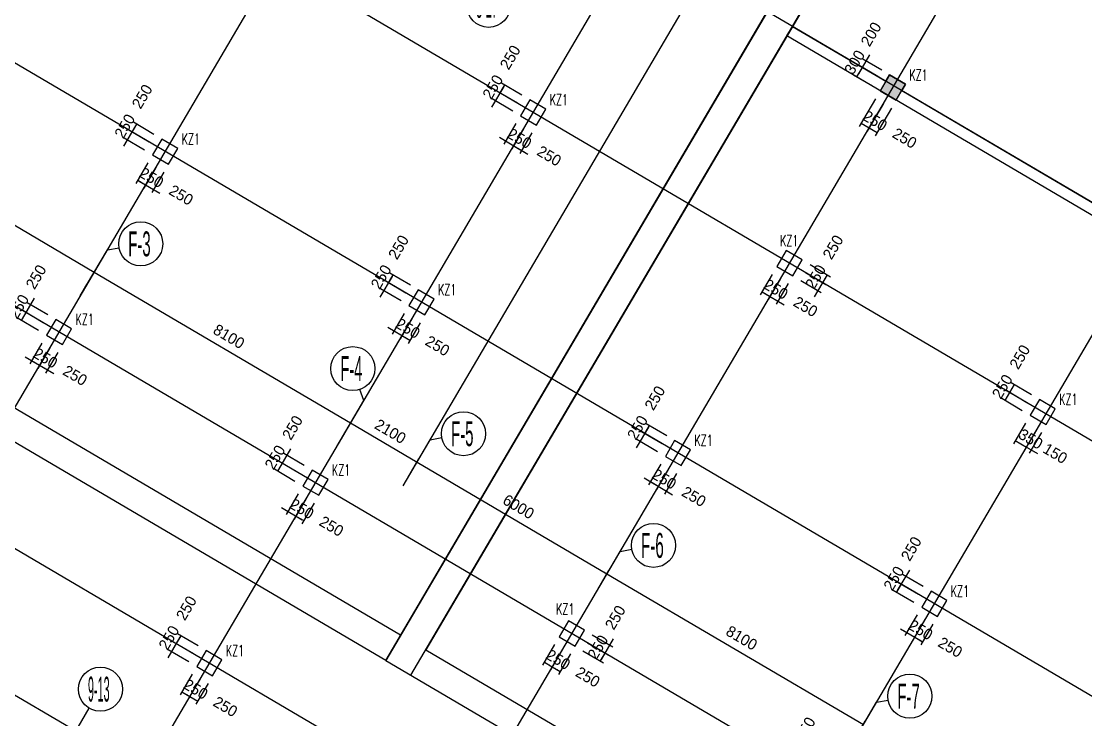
# Model space of a CAD drawing. Extents: x 19107 to 699106, y -67310 to 245688.
# Drawn here: x 612937 to 641927, y 133997 to 153019 of the extents above; entities that cross this region are included whole.
import ezdxf

# ---------------------------------------------------------------- set-up
doc = ezdxf.new("R2010")
doc.units = 0
doc.header["$LTSCALE"] = 100
doc.header["$MEASUREMENT"] = 0
for name, color, linetype in [('AXIS', 3, 'Continuous'), ('DIM', 3, 'Continuous'), ('DOTE', 253, 'Continuous'), ('HATCH', 254, 'Continuous'), ('h后浇带', 51, 'Continuous'), ('L-AXIS', 3, 'Continuous')]:
    doc.layers.add(name, color=color, linetype=linetype)
doc.layers.add('Select Column Frame Position', color=7, linetype='Continuous', lineweight=0)
doc.styles.get("Standard").update_dxf_attribs({"font": 'standard'})
doc.styles.add('汉字', font='汉字')
doc.dimstyles.get("Standard").update_dxf_attribs({"dimtxt": 300, "dimasz": 100, "dimexe": 100, "dimexo": 250, "dimgap": 100, "dimtad": 0, "dimtoh": 1, "dimdec": 0, "dimdsep": 46, "dimcen": 0.09, "dimclrt": 7, "dimadec": 0, "dimazin": 0, "dimtfac": 1, "dimtdec": 4, "dimtofl": 0, "dimtmove": 0, "dimatfit": 3, "dimfxl": 1, "dimtolj": 1, "dimtzin": 0, "dimarcsym": 0})

# ---------------------------------------------------------------- blocks, each defined once
blk = doc.blocks.new('_AXISO')
blk.add_circle((0, 0), 0.5)
blk = doc.blocks.new('*D5211')
at = {"layer": 'L-AXIS', "color": 0, "linetype": 'ByBlock', "lineweight": -2}
for p, q in [((623464, 140586), (623767, 141102)), ((623717, 141015), (628889, 137974)), ((628636, 137545), (628940, 138060))]:
    blk.add_line(p, q, dxfattribs=at)
for points in [[(623717, 141015), (623811, 140979), (623795, 140950)], [(628889, 137974), (628794, 138011), (628811, 138039)]]:
    blk.add_solid(points, dxfattribs=at)
at = {"layer": 'L-AXIS', "color": 7, "linetype": 'Continuous', "lineweight": -2, "insert": (626480, 139797), "char_height": 300, "width": 770, "attachment_point": 5, "rotation": 329.5454, "style": '汉字'}
blk.add_mtext('6000', dxfattribs=at)
blk = doc.blocks.new('*D1674')
at = {"layer": 'L-AXIS', "color": 0, "linetype": 'ByBlock', "lineweight": -2}
for p, q in [((628636, 137545), (628940, 138060)), ((628889, 137974), (635871, 133869)), ((635619, 133439), (635922, 133955))]:
    blk.add_line(p, q, dxfattribs=at)
for points in [[(628889, 137974), (628984, 137938), (628967, 137909)], [(635871, 133869), (635777, 133905), (635794, 133934)]]:
    blk.add_solid(points, dxfattribs=at)
at = {"layer": 'L-AXIS', "color": 7, "linetype": 'Continuous', "lineweight": -2, "insert": (632558, 136223), "char_height": 300, "width": 775, "attachment_point": 5, "rotation": 329.5454, "style": '汉字'}
blk.add_mtext('8100', dxfattribs=at)
blk = doc.blocks.new('*D3944')
at = {"layer": 'L-AXIS', "color": 0, "linetype": 'ByBlock', "lineweight": -2}
for p, q in [((608924, 135784), (609473, 136718)), ((609423, 136632), (614422, 133692)), ((613924, 132844), (614473, 133778))]:
    blk.add_line(p, q, dxfattribs=at)
for points in [[(609423, 136632), (609517, 136595), (609500, 136567)], [(614422, 133692), (614328, 133728), (614345, 133757)]]:
    blk.add_solid(points, dxfattribs=at)
at = {"layer": 'L-AXIS', "color": 7, "linetype": 'Continuous', "lineweight": -2, "insert": (612100, 135463), "char_height": 300, "width": 780, "attachment_point": 5, "rotation": 329.5454, "style": '汉字'}
blk.add_mtext('5800', dxfattribs=at)
blk = doc.blocks.new('*D5263')
at = {"layer": 'L-AXIS', "color": 0, "linetype": 'ByBlock', "lineweight": -2}
for p, q in [((614671, 145756), (614975, 146272)), ((614924, 146185), (621907, 142080)), ((621654, 141650), (621957, 142166))]:
    blk.add_line(p, q, dxfattribs=at)
for points in [[(614924, 146185), (615019, 146149), (615002, 146120)], [(621907, 142080), (621812, 142116), (621829, 142145)]]:
    blk.add_solid(points, dxfattribs=at)
at = {"layer": 'L-AXIS', "color": 7, "linetype": 'Continuous', "lineweight": -2, "insert": (618593, 144434), "char_height": 300, "width": 775, "attachment_point": 5, "rotation": 329.5454, "style": '汉字'}
blk.add_mtext('8100', dxfattribs=at)
blk = doc.blocks.new('*D3261')
at = {"layer": 'L-AXIS', "color": 0, "linetype": 'ByBlock', "lineweight": -2}
for p, q in [((607689, 149861), (607992, 150377)), ((607942, 150291), (614924, 146185)), ((614671, 145756), (614975, 146272))]:
    blk.add_line(p, q, dxfattribs=at)
for points in [[(607942, 150291), (608036, 150255), (608019, 150226)], [(614924, 146185), (614829, 146222), (614846, 146250)]]:
    blk.add_solid(points, dxfattribs=at)
at = {"layer": 'L-AXIS', "color": 7, "linetype": 'Continuous', "lineweight": -2, "insert": (611610, 148540), "char_height": 300, "width": 775, "attachment_point": 5, "rotation": 329.5454, "style": '汉字'}
blk.add_mtext('8100', dxfattribs=at)
blk = doc.blocks.new('*D962')
at = {"layer": 'L-AXIS', "color": 0, "linetype": 'ByBlock', "lineweight": -2}
for p, q in [((621654, 141650), (621957, 142166)), ((621907, 142080), (623717, 141015)), ((623464, 140586), (623767, 141102))]:
    blk.add_line(p, q, dxfattribs=at)
for points in [[(621907, 142080), (622001, 142043), (621984, 142015)], [(623717, 141015), (623622, 141052), (623639, 141080)]]:
    blk.add_solid(points, dxfattribs=at)
at = {"layer": 'L-AXIS', "color": 7, "linetype": 'Continuous', "lineweight": -2, "insert": (622989, 141849), "char_height": 300, "width": 775, "attachment_point": 5, "rotation": 329.5454, "style": '汉字'}
blk.add_mtext('2100', dxfattribs=at)
blk = doc.blocks.new('*D2711')
at = {"layer": 'DIM', "color": 0, "linetype": 'ByBlock', "lineweight": -2}
for p, q in [((640326, 142629), (639766, 142959)), ((639979, 143124), (639852, 142908)), ((640453, 142845), (639893, 143174))]:
    blk.add_line(p, q, dxfattribs=at)
for points in [[(639852, 142908), (639889, 143003), (639917, 142986)], [(639979, 143124), (639943, 143029), (639914, 143046)]]:
    blk.add_solid(points, dxfattribs=at)
at = {"layer": 'DIM', "color": 7, "linetype": 'Continuous', "lineweight": -2, "insert": (640132, 143877), "char_height": 300, "width": 566.67, "attachment_point": 5, "rotation": 59.5454, "style": '汉字'}
blk.add_mtext('250', dxfattribs=at)
blk = doc.blocks.new('*D3033')
at = {"layer": 'DIM', "color": 0, "linetype": 'ByBlock', "lineweight": -2}
for p, q in [((640326, 142629), (639766, 142959)), ((640200, 142414), (639639, 142743)), ((639852, 142908), (639726, 142693))]:
    blk.add_line(p, q, dxfattribs=at)
for points in [[(639726, 142693), (639762, 142787), (639791, 142770)], [(639852, 142908), (639816, 142813), (639787, 142830)]]:
    blk.add_solid(points, dxfattribs=at)
at = {"layer": 'DIM', "color": 7, "linetype": 'Continuous', "lineweight": -2, "insert": (639657, 143070), "char_height": 300, "width": 566.67, "attachment_point": 5, "rotation": 59.5454, "style": '汉字'}
blk.add_mtext('250', dxfattribs=at)
blk = doc.blocks.new('*D759')
at = {"layer": 'DIM', "color": 0, "linetype": 'ByBlock', "lineweight": -2}
for p, q in [((640289, 142072), (639959, 141511)), ((640590, 141894), (640261, 141334)), ((640010, 141597), (640311, 141420))]:
    blk.add_line(p, q, dxfattribs=at)
for points in [[(640010, 141597), (640104, 141561), (640088, 141532)], [(640311, 141420), (640217, 141456), (640234, 141485)]]:
    blk.add_solid(points, dxfattribs=at)
at = {"layer": 'DIM', "color": 7, "linetype": 'Continuous', "lineweight": -2, "insert": (640430, 141641), "char_height": 300, "width": 566.67, "attachment_point": 5, "rotation": 329.5454, "style": '汉字'}
blk.add_mtext('350', dxfattribs=at)
blk = doc.blocks.new('*D1085')
at = {"layer": 'DIM', "color": 0, "linetype": 'ByBlock', "lineweight": -2}
for p, q in [((640590, 141894), (640261, 141334)), ((640720, 141818), (640390, 141258)), ((640139, 141521), (640613, 141243))]:
    blk.add_line(p, q, dxfattribs=at)
for points in [[(640311, 141420), (640217, 141456), (640234, 141485)], [(640441, 141344), (640535, 141308), (640519, 141279)]]:
    blk.add_solid(points, dxfattribs=at)
at = {"layer": 'DIM', "color": 7, "linetype": 'Continuous', "lineweight": -2, "insert": (641098, 141248), "char_height": 300, "width": 476.67, "attachment_point": 5, "rotation": 329.5454, "style": '汉字'}
blk.add_mtext('150', dxfattribs=at)
blk = doc.blocks.new('*D1450')
at = {"layer": 'DIM', "color": 0, "linetype": 'ByBlock', "lineweight": -2}
for p, q in [((633392, 146126), (633063, 145566)), ((633608, 146000), (633278, 145439)), ((633114, 145652), (633329, 145526))]:
    blk.add_line(p, q, dxfattribs=at)
for points in [[(633114, 145652), (633208, 145616), (633191, 145587)], [(633329, 145526), (633234, 145562), (633251, 145591)]]:
    blk.add_solid(points, dxfattribs=at)
at = {"layer": 'DIM', "color": 7, "linetype": 'Continuous', "lineweight": -2, "insert": (633490, 145721), "char_height": 300, "width": 566.67, "attachment_point": 5, "rotation": 329.5454, "style": '汉字'}
blk.add_mtext('250', dxfattribs=at)
blk = doc.blocks.new('*D1771')
at = {"layer": 'DIM', "color": 0, "linetype": 'ByBlock', "lineweight": -2}
for p, q in [((633608, 146000), (633278, 145439)), ((633823, 145873), (633494, 145313)), ((633157, 145627), (633717, 145298))]:
    blk.add_line(p, q, dxfattribs=at)
for points in [[(633329, 145526), (633234, 145562), (633251, 145591)], [(633545, 145399), (633639, 145363), (633622, 145334)]]:
    blk.add_solid(points, dxfattribs=at)
at = {"layer": 'DIM', "color": 7, "linetype": 'Continuous', "lineweight": -2, "insert": (634297, 145246), "char_height": 300, "width": 566.67, "attachment_point": 5, "rotation": 329.5454, "style": '汉字'}
blk.add_mtext('250', dxfattribs=at)
blk = doc.blocks.new('*D4789')
at = {"layer": 'DIM', "color": 0, "linetype": 'ByBlock', "lineweight": -2}
for p, q in [((634292, 146177), (634853, 145848)), ((634166, 145962), (634726, 145632)), ((634538, 145511), (634868, 146071))]:
    blk.add_line(p, q, dxfattribs=at)
for points in [[(634766, 145899), (634803, 145993), (634831, 145976)], [(634640, 145683), (634603, 145588), (634575, 145605)]]:
    blk.add_solid(points, dxfattribs=at)
at = {"layer": 'DIM', "color": 7, "linetype": 'Continuous', "lineweight": -2, "insert": (634571, 146060), "char_height": 300, "width": 566.67, "attachment_point": 5, "rotation": 59.5454, "style": '汉字'}
blk.add_mtext('250', dxfattribs=at)
blk = doc.blocks.new('*D5108')
at = {"layer": 'DIM', "color": 0, "linetype": 'ByBlock', "lineweight": -2}
for p, q in [((634292, 146177), (634853, 145848)), ((634419, 146393), (634979, 146063)), ((634766, 145899), (634893, 146114))]:
    blk.add_line(p, q, dxfattribs=at)
for points in [[(634893, 146114), (634857, 146019), (634828, 146036)], [(634766, 145899), (634803, 145993), (634831, 145976)]]:
    blk.add_solid(points, dxfattribs=at)
at = {"layer": 'DIM', "color": 7, "linetype": 'Continuous', "lineweight": -2, "insert": (635046, 146867), "char_height": 300, "width": 566.67, "attachment_point": 5, "rotation": 59.5454, "style": '汉字'}
blk.add_mtext('250', dxfattribs=at)
blk = doc.blocks.new('*D156')
at = {"layer": 'DIM', "color": 0, "linetype": 'ByBlock', "lineweight": -2}
for p, q in [((626574, 151005), (626014, 151335)), ((626448, 150790), (625887, 151119)), ((626100, 151284), (625974, 151068))]:
    blk.add_line(p, q, dxfattribs=at)
for points in [[(625974, 151068), (626010, 151163), (626039, 151146)], [(626100, 151284), (626064, 151189), (626035, 151206)]]:
    blk.add_solid(points, dxfattribs=at)
at = {"layer": 'DIM', "color": 7, "linetype": 'Continuous', "lineweight": -2, "insert": (626253, 152037), "char_height": 300, "width": 566.67, "attachment_point": 5, "rotation": 59.5454, "style": '汉字'}
blk.add_mtext('250', dxfattribs=at)
blk = doc.blocks.new('*D487')
at = {"layer": 'DIM', "color": 0, "linetype": 'ByBlock', "lineweight": -2}
for p, q in [((626075, 151241), (625746, 150681)), ((626448, 150790), (625887, 151119)), ((626321, 150574), (625761, 150904))]:
    blk.add_line(p, q, dxfattribs=at)
for points in [[(625974, 151068), (626010, 151163), (626039, 151146)], [(625847, 150853), (625811, 150758), (625782, 150775)]]:
    blk.add_solid(points, dxfattribs=at)
at = {"layer": 'DIM', "color": 7, "linetype": 'Continuous', "lineweight": -2, "insert": (625779, 151230), "char_height": 300, "width": 566.67, "attachment_point": 5, "rotation": 59.5454, "style": '汉字'}
blk.add_mtext('250', dxfattribs=at)
blk = doc.blocks.new('*D3476')
at = {"layer": 'DIM', "color": 0, "linetype": 'ByBlock', "lineweight": -2}
for p, q in [((626410, 150232), (626080, 149672)), ((626625, 150105), (626296, 149545)), ((625959, 149859), (626519, 149530))]:
    blk.add_line(p, q, dxfattribs=at)
for points in [[(626131, 149758), (626036, 149794), (626053, 149823)], [(626347, 149631), (626441, 149595), (626424, 149566)]]:
    blk.add_solid(points, dxfattribs=at)
at = {"layer": 'DIM', "color": 7, "linetype": 'Continuous', "lineweight": -2, "insert": (626508, 149826), "char_height": 300, "width": 566.67, "attachment_point": 5, "rotation": 329.5454, "style": '汉字'}
blk.add_mtext('250', dxfattribs=at)
blk = doc.blocks.new('*D3801')
at = {"layer": 'DIM', "color": 0, "linetype": 'ByBlock', "lineweight": -2}
for p, q in [((626625, 150105), (626296, 149545)), ((626841, 149979), (626511, 149418)), ((626174, 149733), (626734, 149403))]:
    blk.add_line(p, q, dxfattribs=at)
for points in [[(626347, 149631), (626252, 149667), (626269, 149696)], [(626562, 149504), (626657, 149468), (626640, 149439)]]:
    blk.add_solid(points, dxfattribs=at)
at = {"layer": 'DIM', "color": 7, "linetype": 'Continuous', "lineweight": -2, "insert": (627315, 149352), "char_height": 300, "width": 566.67, "attachment_point": 5, "rotation": 329.5454, "style": '汉字'}
blk.add_mtext('250', dxfattribs=at)
blk = doc.blocks.new('*D4023')
at = {"layer": 'DIM', "color": 0, "linetype": 'ByBlock', "lineweight": -2}
for p, q in [((637125, 138073), (636796, 137513)), ((637372, 137406), (636811, 137736)), ((637498, 137622), (636938, 137951))]:
    blk.add_line(p, q, dxfattribs=at)
for points in [[(637024, 137901), (637060, 137995), (637089, 137978)], [(636897, 137685), (636861, 137591), (636832, 137607)]]:
    blk.add_solid(points, dxfattribs=at)
at = {"layer": 'DIM', "color": 7, "linetype": 'Continuous', "lineweight": -2, "insert": (637177, 138654), "char_height": 300, "width": 566.67, "attachment_point": 5, "rotation": 59.5454, "style": '汉字'}
blk.add_mtext('250', dxfattribs=at)
blk = doc.blocks.new('*D4349')
at = {"layer": 'DIM', "color": 0, "linetype": 'ByBlock', "lineweight": -2}
for p, q in [((637372, 137406), (636811, 137736)), ((637245, 137191), (636684, 137520)), ((636897, 137685), (636771, 137470))]:
    blk.add_line(p, q, dxfattribs=at)
for points in [[(636771, 137470), (636807, 137564), (636836, 137547)], [(636897, 137685), (636861, 137591), (636832, 137607)]]:
    blk.add_solid(points, dxfattribs=at)
at = {"layer": 'DIM', "color": 7, "linetype": 'Continuous', "lineweight": -2, "insert": (636702, 137847), "char_height": 300, "width": 566.67, "attachment_point": 5, "rotation": 59.5454, "style": '汉字'}
blk.add_mtext('250', dxfattribs=at)
blk = doc.blocks.new('*D4715')
at = {"layer": 'DIM', "color": 0, "linetype": 'ByBlock', "lineweight": -2}
for p, q in [((637334, 136849), (637004, 136288)), ((637549, 136722), (637220, 136162)), ((636882, 136476), (637443, 136147))]:
    blk.add_line(p, q, dxfattribs=at)
for points in [[(637055, 136375), (636960, 136411), (636977, 136440)], [(637270, 136248), (637365, 136212), (637348, 136183)]]:
    blk.add_solid(points, dxfattribs=at)
at = {"layer": 'DIM', "color": 7, "linetype": 'Continuous', "lineweight": -2, "insert": (637432, 136443), "char_height": 300, "width": 566.67, "attachment_point": 5, "rotation": 329.5454, "style": '汉字'}
blk.add_mtext('250', dxfattribs=at)
blk = doc.blocks.new('*D2299')
at = {"layer": 'DIM', "color": 0, "linetype": 'ByBlock', "lineweight": -2}
for p, q in [((637549, 136722), (637220, 136162)), ((637765, 136595), (637435, 136035)), ((637270, 136248), (637486, 136121))]:
    blk.add_line(p, q, dxfattribs=at)
for points in [[(637270, 136248), (637365, 136212), (637348, 136183)], [(637486, 136121), (637391, 136158), (637408, 136186)]]:
    blk.add_solid(points, dxfattribs=at)
at = {"layer": 'DIM', "color": 7, "linetype": 'Continuous', "lineweight": -2, "insert": (638239, 135969), "char_height": 300, "width": 566.67, "attachment_point": 5, "rotation": 329.5454, "style": '汉字'}
blk.add_mtext('250', dxfattribs=at)
blk = doc.blocks.new('*D2327')
at = {"layer": 'DIM', "color": 0, "linetype": 'ByBlock', "lineweight": -2}
for p, q in [((630516, 141727), (629955, 142057)), ((630389, 141512), (629829, 141841)), ((630042, 142006), (629915, 141791))]:
    blk.add_line(p, q, dxfattribs=at)
for points in [[(629915, 141791), (629951, 141885), (629980, 141869)], [(630042, 142006), (630005, 141912), (629977, 141929)]]:
    blk.add_solid(points, dxfattribs=at)
at = {"layer": 'DIM', "color": 7, "linetype": 'Continuous', "lineweight": -2, "insert": (630194, 142759), "char_height": 300, "width": 566.67, "attachment_point": 5, "rotation": 59.5454, "style": '汉字'}
blk.add_mtext('250', dxfattribs=at)
blk = doc.blocks.new('*D2634')
at = {"layer": 'DIM', "color": 0, "linetype": 'ByBlock', "lineweight": -2}
for p, q in [((630016, 141963), (629687, 141403)), ((630389, 141512), (629829, 141841)), ((630262, 141296), (629702, 141626))]:
    blk.add_line(p, q, dxfattribs=at)
for points in [[(629915, 141791), (629951, 141885), (629980, 141869)], [(629788, 141575), (629752, 141481), (629723, 141497)]]:
    blk.add_solid(points, dxfattribs=at)
at = {"layer": 'DIM', "color": 7, "linetype": 'Continuous', "lineweight": -2, "insert": (629720, 141952), "char_height": 300, "width": 566.67, "attachment_point": 5, "rotation": 59.5454, "style": '汉字'}
blk.add_mtext('250', dxfattribs=at)
blk = doc.blocks.new('*D2993')
at = {"layer": 'DIM', "color": 0, "linetype": 'ByBlock', "lineweight": -2}
for p, q in [((630351, 140954), (630022, 140394)), ((630567, 140828), (630237, 140267)), ((629900, 140582), (630460, 140252))]:
    blk.add_line(p, q, dxfattribs=at)
for points in [[(630072, 140480), (629978, 140516), (629995, 140545)], [(630288, 140353), (630383, 140317), (630366, 140288)]]:
    blk.add_solid(points, dxfattribs=at)
at = {"layer": 'DIM', "color": 7, "linetype": 'Continuous', "lineweight": -2, "insert": (630449, 140549), "char_height": 300, "width": 566.67, "attachment_point": 5, "rotation": 329.5454, "style": '汉字'}
blk.add_mtext('250', dxfattribs=at)
blk = doc.blocks.new('*D685')
at = {"layer": 'DIM', "color": 0, "linetype": 'ByBlock', "lineweight": -2}
for p, q in [((630567, 140828), (630237, 140267)), ((630782, 140701), (630453, 140141)), ((630115, 140455), (630676, 140125))]:
    blk.add_line(p, q, dxfattribs=at)
for points in [[(630288, 140353), (630193, 140390), (630210, 140418)], [(630503, 140227), (630598, 140190), (630581, 140162)]]:
    blk.add_solid(points, dxfattribs=at)
at = {"layer": 'DIM', "color": 7, "linetype": 'Continuous', "lineweight": -2, "insert": (631256, 140074), "char_height": 300, "width": 566.67, "attachment_point": 5, "rotation": 329.5454, "style": '汉字'}
blk.add_mtext('250', dxfattribs=at)
blk = doc.blocks.new('*D1051')
at = {"layer": 'DIM', "color": 0, "linetype": 'ByBlock', "lineweight": -2}
for p, q in [((616077, 150217), (615950, 150002)), ((616551, 149939), (615991, 150268)), ((616424, 149723), (615864, 150053))]:
    blk.add_line(p, q, dxfattribs=at)
for points in [[(616077, 150217), (616040, 150123), (616012, 150140)], [(615950, 150002), (615986, 150096), (616015, 150080)]]:
    blk.add_solid(points, dxfattribs=at)
at = {"layer": 'DIM', "color": 7, "linetype": 'Continuous', "lineweight": -2, "insert": (616229, 150970), "char_height": 300, "width": 566.67, "attachment_point": 5, "rotation": 59.5454, "style": '汉字'}
blk.add_mtext('250', dxfattribs=at)
blk = doc.blocks.new('*D1368')
at = {"layer": 'DIM', "color": 0, "linetype": 'ByBlock', "lineweight": -2}
for p, q in [((616051, 150174), (615722, 149614)), ((616424, 149723), (615864, 150053)), ((616297, 149508), (615737, 149837))]:
    blk.add_line(p, q, dxfattribs=at)
for points in [[(615950, 150002), (615986, 150096), (616015, 150080)], [(615823, 149786), (615787, 149692), (615758, 149709)]]:
    blk.add_solid(points, dxfattribs=at)
at = {"layer": 'DIM', "color": 7, "linetype": 'Continuous', "lineweight": -2, "insert": (615755, 150163), "char_height": 300, "width": 566.67, "attachment_point": 5, "rotation": 59.5454, "style": '汉字'}
blk.add_mtext('250', dxfattribs=at)
blk = doc.blocks.new('*D1735')
at = {"layer": 'DIM', "color": 0, "linetype": 'ByBlock', "lineweight": -2}
for p, q in [((616386, 149165), (616057, 148605)), ((616602, 149039), (616272, 148478)), ((616107, 148691), (616323, 148564))]:
    blk.add_line(p, q, dxfattribs=at)
for points in [[(616107, 148691), (616202, 148655), (616185, 148626)], [(616323, 148564), (616228, 148601), (616245, 148630)]]:
    blk.add_solid(points, dxfattribs=at)
at = {"layer": 'DIM', "color": 7, "linetype": 'Continuous', "lineweight": -2, "insert": (616484, 148760), "char_height": 300, "width": 566.67, "attachment_point": 5, "rotation": 329.5454, "style": '汉字'}
blk.add_mtext('250', dxfattribs=at)
blk = doc.blocks.new('*D4709')
at = {"layer": 'DIM', "color": 0, "linetype": 'ByBlock', "lineweight": -2}
for p, q in [((616602, 149039), (616272, 148478)), ((616817, 148912), (616488, 148352)), ((616151, 148666), (616711, 148336))]:
    blk.add_line(p, q, dxfattribs=at)
for points in [[(616323, 148564), (616228, 148601), (616245, 148630)], [(616538, 148438), (616633, 148401), (616616, 148373)]]:
    blk.add_solid(points, dxfattribs=at)
at = {"layer": 'DIM', "color": 7, "linetype": 'Continuous', "lineweight": -2, "insert": (617291, 148285), "char_height": 300, "width": 566.67, "attachment_point": 5, "rotation": 329.5454, "style": '汉字'}
blk.add_mtext('250', dxfattribs=at)
blk = doc.blocks.new('*D5072')
at = {"layer": 'DIM', "color": 0, "linetype": 'ByBlock', "lineweight": -2}
for p, q in [((623533, 145833), (622973, 146162)), ((623407, 145618), (622846, 145947)), ((623059, 146112), (622932, 145896))]:
    blk.add_line(p, q, dxfattribs=at)
for points in [[(622932, 145896), (622969, 145991), (622998, 145974)], [(623059, 146112), (623023, 146017), (622994, 146034)]]:
    blk.add_solid(points, dxfattribs=at)
at = {"layer": 'DIM', "color": 7, "linetype": 'Continuous', "lineweight": -2, "insert": (623212, 146865), "char_height": 300, "width": 566.67, "attachment_point": 5, "rotation": 59.5454, "style": '汉字'}
blk.add_mtext('250', dxfattribs=at)
blk = doc.blocks.new('*D81')
at = {"layer": 'DIM', "color": 0, "linetype": 'ByBlock', "lineweight": -2}
for p, q in [((623034, 146069), (622704, 145508)), ((623407, 145618), (622846, 145947)), ((623280, 145402), (622720, 145731))]:
    blk.add_line(p, q, dxfattribs=at)
for points in [[(622932, 145896), (622969, 145991), (622998, 145974)], [(622806, 145681), (622769, 145586), (622741, 145603)]]:
    blk.add_solid(points, dxfattribs=at)
at = {"layer": 'DIM', "color": 7, "linetype": 'Continuous', "lineweight": -2, "insert": (622737, 146058), "char_height": 300, "width": 566.67, "attachment_point": 5, "rotation": 59.5454, "style": '汉字'}
blk.add_mtext('250', dxfattribs=at)
blk = doc.blocks.new('*D449')
at = {"layer": 'DIM', "color": 0, "linetype": 'ByBlock', "lineweight": -2}
for p, q in [((623369, 145060), (623039, 144499)), ((622918, 144687), (623478, 144358)), ((623584, 144933), (623255, 144373))]:
    blk.add_line(p, q, dxfattribs=at)
for points in [[(623090, 144586), (622995, 144622), (623012, 144651)], [(623305, 144459), (623400, 144423), (623383, 144394)]]:
    blk.add_solid(points, dxfattribs=at)
at = {"layer": 'DIM', "color": 7, "linetype": 'Continuous', "lineweight": -2, "insert": (623467, 144654), "char_height": 300, "width": 566.67, "attachment_point": 5, "rotation": 329.5454, "style": '汉字'}
blk.add_mtext('250', dxfattribs=at)
blk = doc.blocks.new('*D3410')
at = {"layer": 'DIM', "color": 0, "linetype": 'ByBlock', "lineweight": -2}
for p, q in [((623584, 144933), (623255, 144373)), ((623800, 144806), (623470, 144246)), ((623305, 144459), (623521, 144332))]:
    blk.add_line(p, q, dxfattribs=at)
for points in [[(623305, 144459), (623400, 144423), (623383, 144394)], [(623521, 144332), (623426, 144369), (623443, 144397)]]:
    blk.add_solid(points, dxfattribs=at)
at = {"layer": 'DIM', "color": 7, "linetype": 'Continuous', "lineweight": -2, "insert": (624274, 144180), "char_height": 300, "width": 566.67, "attachment_point": 5, "rotation": 329.5454, "style": '汉字'}
blk.add_mtext('250', dxfattribs=at)
blk = doc.blocks.new('*D2167')
at = {"layer": 'DIM', "color": 0, "linetype": 'ByBlock', "lineweight": -2}
for p, q in [((634236, 133160), (633907, 132599)), ((634482, 132493), (633922, 132822)), ((634609, 132708), (634049, 133038))]:
    blk.add_line(p, q, dxfattribs=at)
for points in [[(634135, 132987), (634171, 133082), (634200, 133065)], [(634008, 132772), (633972, 132677), (633943, 132694)]]:
    blk.add_solid(points, dxfattribs=at)
at = {"layer": 'DIM', "color": 7, "linetype": 'Continuous', "lineweight": -2, "insert": (634288, 133740), "char_height": 300, "width": 566.67, "attachment_point": 5, "rotation": 59.5454, "style": '汉字'}
blk.add_mtext('250', dxfattribs=at)
blk = doc.blocks.new('*D894')
at = {"layer": 'DIM', "color": 0, "linetype": 'ByBlock', "lineweight": -2}
for p, q in [((627462, 136041), (627133, 135480)), ((627678, 135914), (627348, 135354)), ((627183, 135567), (627399, 135440))]:
    blk.add_line(p, q, dxfattribs=at)
for points in [[(627183, 135567), (627278, 135530), (627261, 135502)], [(627399, 135440), (627304, 135476), (627321, 135505)]]:
    blk.add_solid(points, dxfattribs=at)
at = {"layer": 'DIM', "color": 7, "linetype": 'Continuous', "lineweight": -2, "insert": (627560, 135635), "char_height": 300, "width": 566.67, "attachment_point": 5, "rotation": 329.5454, "style": '汉字'}
blk.add_mtext('250', dxfattribs=at)
blk = doc.blocks.new('*D1206')
at = {"layer": 'DIM', "color": 0, "linetype": 'ByBlock', "lineweight": -2}
for p, q in [((627678, 135914), (627348, 135354)), ((627893, 135787), (627564, 135227)), ((627399, 135440), (627614, 135313))]:
    blk.add_line(p, q, dxfattribs=at)
for points in [[(627399, 135440), (627493, 135404), (627477, 135375)], [(627614, 135313), (627520, 135349), (627537, 135378)]]:
    blk.add_solid(points, dxfattribs=at)
at = {"layer": 'DIM', "color": 7, "linetype": 'Continuous', "lineweight": -2, "insert": (628367, 135160), "char_height": 300, "width": 566.67, "attachment_point": 5, "rotation": 329.5454, "style": '汉字'}
blk.add_mtext('250', dxfattribs=at)
blk = doc.blocks.new('*D1577')
at = {"layer": 'DIM', "color": 0, "linetype": 'ByBlock', "lineweight": -2}
for p, q in [((628362, 136092), (628922, 135762)), ((628235, 135876), (628796, 135547)), ((628709, 135597), (628836, 135813))]:
    blk.add_line(p, q, dxfattribs=at)
for points in [[(628709, 135597), (628746, 135692), (628774, 135675)], [(628836, 135813), (628800, 135718), (628771, 135735)]]:
    blk.add_solid(points, dxfattribs=at)
at = {"layer": 'DIM', "color": 7, "linetype": 'Continuous', "lineweight": -2, "insert": (628641, 135974), "char_height": 300, "width": 566.67, "attachment_point": 5, "rotation": 59.5454, "style": '汉字'}
blk.add_mtext('250', dxfattribs=at)
blk = doc.blocks.new('*D1896')
at = {"layer": 'DIM', "color": 0, "linetype": 'ByBlock', "lineweight": -2}
for p, q in [((628489, 136307), (629049, 135978)), ((628362, 136092), (628922, 135762)), ((628735, 135640), (629064, 136201))]:
    blk.add_line(p, q, dxfattribs=at)
for points in [[(628963, 136028), (628999, 136123), (629028, 136106)], [(628836, 135813), (628800, 135718), (628771, 135735)]]:
    blk.add_solid(points, dxfattribs=at)
at = {"layer": 'DIM', "color": 7, "linetype": 'Continuous', "lineweight": -2, "insert": (629116, 136781), "char_height": 300, "width": 566.67, "attachment_point": 5, "rotation": 59.5454, "style": '汉字'}
blk.add_mtext('250', dxfattribs=at)
blk = doc.blocks.new('*D4921')
at = {"layer": 'DIM', "color": 0, "linetype": 'ByBlock', "lineweight": -2}
for p, q in [((613289, 145476), (612960, 144916)), ((613662, 145025), (613101, 145354)), ((613535, 144809), (612975, 145139))]:
    blk.add_line(p, q, dxfattribs=at)
for points in [[(613188, 145304), (613224, 145398), (613253, 145382)], [(613061, 145088), (613025, 144994), (612996, 145010)]]:
    blk.add_solid(points, dxfattribs=at)
at = {"layer": 'DIM', "color": 7, "linetype": 'Continuous', "lineweight": -2, "insert": (613340, 146057), "char_height": 300, "width": 566.67, "attachment_point": 5, "rotation": 59.5454, "style": '汉字'}
blk.add_mtext('250', dxfattribs=at)
blk = doc.blocks.new('*D5238')
at = {"layer": 'DIM', "color": 0, "linetype": 'ByBlock', "lineweight": -2}
for p, q in [((613061, 145088), (612934, 144873)), ((613535, 144809), (612975, 145139)), ((613408, 144594), (612848, 144923))]:
    blk.add_line(p, q, dxfattribs=at)
for points in [[(612934, 144873), (612971, 144967), (612999, 144951)], [(613061, 145088), (613025, 144994), (612996, 145010)]]:
    blk.add_solid(points, dxfattribs=at)
at = {"layer": 'DIM', "color": 7, "linetype": 'Continuous', "lineweight": -2, "insert": (612866, 145250), "char_height": 300, "width": 566.67, "attachment_point": 5, "rotation": 59.5454, "style": '汉字'}
blk.add_mtext('250', dxfattribs=at)
blk = doc.blocks.new('*D296')
at = {"layer": 'DIM', "color": 0, "linetype": 'ByBlock', "lineweight": -2}
for p, q in [((613497, 144252), (613168, 143691)), ((613713, 144125), (613383, 143565)), ((613046, 143879), (613606, 143550))]:
    blk.add_line(p, q, dxfattribs=at)
for points in [[(613218, 143778), (613124, 143814), (613141, 143843)], [(613434, 143651), (613529, 143615), (613512, 143586)]]:
    blk.add_solid(points, dxfattribs=at)
at = {"layer": 'DIM', "color": 7, "linetype": 'Continuous', "lineweight": -2, "insert": (613595, 143846), "char_height": 300, "width": 566.67, "attachment_point": 5, "rotation": 329.5454, "style": '汉字'}
blk.add_mtext('250', dxfattribs=at)
blk = doc.blocks.new('*D610')
at = {"layer": 'DIM', "color": 0, "linetype": 'ByBlock', "lineweight": -2}
for p, q in [((613713, 144125), (613383, 143565)), ((613928, 143998), (613599, 143438)), ((613261, 143752), (613822, 143423))]:
    blk.add_line(p, q, dxfattribs=at)
for points in [[(613434, 143651), (613339, 143687), (613356, 143716)], [(613649, 143524), (613744, 143488), (613727, 143459)]]:
    blk.add_solid(points, dxfattribs=at)
at = {"layer": 'DIM', "color": 7, "linetype": 'Continuous', "lineweight": -2, "insert": (614402, 143372), "char_height": 300, "width": 566.67, "attachment_point": 5, "rotation": 329.5454, "style": '汉字'}
blk.add_mtext('250', dxfattribs=at)
blk = doc.blocks.new('*D3619')
at = {"layer": 'DIM', "color": 0, "linetype": 'ByBlock', "lineweight": -2}
for p, q in [((620272, 141371), (619942, 140810)), ((620644, 140919), (620084, 141249)), ((620518, 140704), (619957, 141033))]:
    blk.add_line(p, q, dxfattribs=at)
for points in [[(620170, 141198), (620206, 141293), (620235, 141276)], [(620043, 140983), (620007, 140888), (619978, 140905)]]:
    blk.add_solid(points, dxfattribs=at)
at = {"layer": 'DIM', "color": 7, "linetype": 'Continuous', "lineweight": -2, "insert": (620323, 141951), "char_height": 300, "width": 566.67, "attachment_point": 5, "rotation": 59.5454, "style": '汉字'}
blk.add_mtext('250', dxfattribs=at)
blk = doc.blocks.new('*D3941')
at = {"layer": 'DIM', "color": 0, "linetype": 'ByBlock', "lineweight": -2}
for p, q in [((620043, 140983), (619917, 140767)), ((620518, 140704), (619957, 141033)), ((620391, 140488), (619831, 140818))]:
    blk.add_line(p, q, dxfattribs=at)
for points in [[(620043, 140983), (620007, 140888), (619978, 140905)], [(619917, 140767), (619953, 140862), (619982, 140845)]]:
    blk.add_solid(points, dxfattribs=at)
at = {"layer": 'DIM', "color": 7, "linetype": 'Continuous', "lineweight": -2, "insert": (619848, 141144), "char_height": 300, "width": 566.67, "attachment_point": 5, "rotation": 59.5454, "style": '汉字'}
blk.add_mtext('250', dxfattribs=at)
blk = doc.blocks.new('*D4313')
at = {"layer": 'DIM', "color": 0, "linetype": 'ByBlock', "lineweight": -2}
for p, q in [((620480, 140146), (620150, 139586)), ((620028, 139773), (620589, 139444)), ((620695, 140020), (620366, 139459))]:
    blk.add_line(p, q, dxfattribs=at)
for points in [[(620201, 139672), (620106, 139708), (620123, 139737)], [(620416, 139545), (620511, 139509), (620494, 139480)]]:
    blk.add_solid(points, dxfattribs=at)
at = {"layer": 'DIM', "color": 7, "linetype": 'Continuous', "lineweight": -2, "insert": (620578, 139740), "char_height": 300, "width": 566.67, "attachment_point": 5, "rotation": 329.5454, "style": '汉字'}
blk.add_mtext('250', dxfattribs=at)
blk = doc.blocks.new('*D4638')
at = {"layer": 'DIM', "color": 0, "linetype": 'ByBlock', "lineweight": -2}
for p, q in [((620695, 140020), (620366, 139459)), ((620911, 139893), (620581, 139332)), ((620416, 139545), (620632, 139419))]:
    blk.add_line(p, q, dxfattribs=at)
for points in [[(620416, 139545), (620511, 139509), (620494, 139480)], [(620632, 139419), (620537, 139455), (620554, 139484)]]:
    blk.add_solid(points, dxfattribs=at)
at = {"layer": 'DIM', "color": 7, "linetype": 'Continuous', "lineweight": -2, "insert": (621385, 139266), "char_height": 300, "width": 566.67, "attachment_point": 5, "rotation": 329.5454, "style": '汉字'}
blk.add_mtext('250', dxfattribs=at)
blk = doc.blocks.new('*D4511')
at = {"layer": 'DIM', "color": 0, "linetype": 'ByBlock', "lineweight": -2}
for p, q in [((617281, 136285), (617154, 136069)), ((617755, 136006), (617195, 136335)), ((617628, 135790), (617068, 136120))]:
    blk.add_line(p, q, dxfattribs=at)
for points in [[(617281, 136285), (617245, 136190), (617216, 136207)], [(617154, 136069), (617191, 136164), (617219, 136147)]]:
    blk.add_solid(points, dxfattribs=at)
at = {"layer": 'DIM', "color": 7, "linetype": 'Continuous', "lineweight": -2, "insert": (617434, 137038), "char_height": 300, "width": 566.67, "attachment_point": 5, "rotation": 59.5454, "style": '汉字'}
blk.add_mtext('250', dxfattribs=at)
blk = doc.blocks.new('*D2178')
at = {"layer": 'DIM', "color": 0, "linetype": 'ByBlock', "lineweight": -2}
for p, q in [((617256, 136242), (616926, 135681)), ((617628, 135790), (617068, 136120)), ((617502, 135575), (616941, 135904))]:
    blk.add_line(p, q, dxfattribs=at)
for points in [[(617154, 136069), (617191, 136164), (617219, 136147)], [(617028, 135854), (616991, 135759), (616963, 135776)]]:
    blk.add_solid(points, dxfattribs=at)
at = {"layer": 'DIM', "color": 7, "linetype": 'Continuous', "lineweight": -2, "insert": (616959, 136231), "char_height": 300, "width": 566.67, "attachment_point": 5, "rotation": 59.5454, "style": '汉字'}
blk.add_mtext('250', dxfattribs=at)
blk = doc.blocks.new('*D2533')
at = {"layer": 'DIM', "color": 0, "linetype": 'ByBlock', "lineweight": -2}
for p, q in [((617591, 135233), (617261, 134672)), ((617806, 135106), (617477, 134546)), ((617312, 134759), (617527, 134632))]:
    blk.add_line(p, q, dxfattribs=at)
for points in [[(617312, 134759), (617406, 134722), (617390, 134693)], [(617527, 134632), (617433, 134668), (617450, 134697)]]:
    blk.add_solid(points, dxfattribs=at)
at = {"layer": 'DIM', "color": 7, "linetype": 'Continuous', "lineweight": -2, "insert": (617689, 134827), "char_height": 300, "width": 566.67, "attachment_point": 5, "rotation": 329.5454, "style": '汉字'}
blk.add_mtext('250', dxfattribs=at)
blk = doc.blocks.new('*D2846')
at = {"layer": 'DIM', "color": 0, "linetype": 'ByBlock', "lineweight": -2}
for p, q in [((617806, 135106), (617477, 134546)), ((618022, 134979), (617692, 134419)), ((617527, 134632), (617743, 134505))]:
    blk.add_line(p, q, dxfattribs=at)
for points in [[(617527, 134632), (617622, 134595), (617605, 134567)], [(617743, 134505), (617648, 134541), (617665, 134570)]]:
    blk.add_solid(points, dxfattribs=at)
at = {"layer": 'DIM', "color": 7, "linetype": 'Continuous', "lineweight": -2, "insert": (618496, 134352), "char_height": 300, "width": 566.67, "attachment_point": 5, "rotation": 329.5454, "style": '汉字'}
blk.add_mtext('250', dxfattribs=at)
blk = doc.blocks.new('*D2003')
at = {"layer": 'DIM', "color": 0, "linetype": 'ByBlock', "lineweight": -2}
for p, q in [((636205, 150911), (635761, 150155)), ((636421, 150784), (635976, 150028)), ((635812, 150241), (636027, 150114))]:
    blk.add_line(p, q, dxfattribs=at)
for points in [[(635812, 150241), (635906, 150205), (635889, 150176)], [(636027, 150114), (635932, 150151), (635949, 150179)]]:
    blk.add_solid(points, dxfattribs=at)
at = {"layer": 'DIM', "color": 7, "linetype": 'Continuous', "lineweight": -2, "insert": (636189, 150310), "char_height": 300, "width": 566.67, "attachment_point": 5, "rotation": 329.5454, "style": '汉字'}
blk.add_mtext('250', dxfattribs=at)
blk = doc.blocks.new('*D2959')
at = {"layer": 'DIM', "color": 0, "linetype": 'ByBlock', "lineweight": -2}
for p, q in [((636421, 150784), (635976, 150028)), ((636636, 150657), (636192, 149901)), ((636027, 150114), (636243, 149988))]:
    blk.add_line(p, q, dxfattribs=at)
for points in [[(636027, 150114), (636122, 150078), (636105, 150049)], [(636243, 149988), (636148, 150024), (636165, 150053)]]:
    blk.add_solid(points, dxfattribs=at)
at = {"layer": 'DIM', "color": 7, "linetype": 'Continuous', "lineweight": -2, "insert": (636996, 149835), "char_height": 300, "width": 566.67, "attachment_point": 5, "rotation": 329.5454, "style": '汉字'}
blk.add_mtext('250', dxfattribs=at)
blk = doc.blocks.new('*D3432')
at = {"layer": 'DIM', "color": 0, "linetype": 'ByBlock', "lineweight": -2}
for p, q in [((636043, 152108), (635739, 151591)), ((636370, 151684), (635856, 151986)), ((636269, 151512), (635754, 151814))]:
    blk.add_line(p, q, dxfattribs=at)
for points in [[(635942, 151936), (635978, 152030), (636007, 152013)], [(635840, 151763), (635804, 151669), (635775, 151686)]]:
    blk.add_solid(points, dxfattribs=at)
at = {"layer": 'DIM', "color": 7, "linetype": 'Continuous', "lineweight": -2, "insert": (636082, 152667), "char_height": 300, "width": 566.67, "attachment_point": 5, "rotation": 59.5454, "style": '汉字'}
blk.add_mtext('200', dxfattribs=at)
blk = doc.blocks.new('*D3634')
at = {"layer": 'DIM', "color": 0, "linetype": 'ByBlock', "lineweight": -2}
for p, q in [((635840, 151763), (635688, 151505)), ((636269, 151512), (635754, 151814)), ((636117, 151253), (635602, 151555))]:
    blk.add_line(p, q, dxfattribs=at)
for points in [[(635840, 151763), (635804, 151669), (635775, 151686)], [(635688, 151505), (635725, 151599), (635753, 151582)]]:
    blk.add_solid(points, dxfattribs=at)
at = {"layer": 'DIM', "color": 7, "linetype": 'Continuous', "lineweight": -2, "insert": (635633, 151903), "char_height": 300, "width": 566.67, "attachment_point": 5, "rotation": 59.5454, "style": '汉字'}
blk.add_mtext('300', dxfattribs=at)
blk = doc.blocks.new('后浇带现场')
at = {"color": 6, "lineweight": 30}
for points in [[(821257, 720830), (821257, 688843), (805860, 662656), (825600, 651049), (814026, 631365), (812236, 611185), (845904, 608199)], [(822057, 720830), (822057, 688625), (806955, 662940), (826695, 651333), (814807, 631115), (813104, 611911), (845975, 608996)], [(806265, 663346), (787754, 674230), (759207, 674230), (759207, 625070)], [(805860, 662656), (787536, 673430), (760007, 673430), (760007, 625070)]]:
    blk.add_lwpolyline(points, dxfattribs=at)
at = {"layer": 'h后浇带', "color": 1}
for p, q in [((805860, 662656), (821257, 688843)), ((806549, 662251), (822057, 688625))]:
    blk.add_line(p, q, dxfattribs=at)

msp = doc.modelspace()

# ---------------------------------------------------------------- hatches: boundary and pattern name
at = {"layer": 'HATCH'}
msp.add_hatch(color=256, dxfattribs=at).paths.add_polyline_path([(636332, 151126.2), (636763.1, 150872.8), (637016.5, 151303.8), (636585.5, 151557.2)], flags=0)

# ---------------------------------------------------------------- linework, layer by layer
at = {"color": 3, "lineweight": 30}
for points in [[(643573.1, 146868.6), (633789.1, 152621.4), (633941.1, 152880.1)], [(633941.1, 152880.1), (636484.1, 151384.8), (636585.5, 151557.2), (637016.5, 151303.8), (636915.1, 151131.4), (643294.1, 147380.7)]]:
    msp.add_lwpolyline(points, dxfattribs=at)
at = {"layer": 'DOTE'}
for p, q in [((645210.3, 146254), (583882.9, 182313.2)), ((623337.5, 140370.3), (637153.5, 163867.8)), ((650020.1, 136929.7), (605931.4, 162852.9)), ((622000.8, 126259.2), (642528.4, 161171.5)), ((615018.3, 130364.8), (629712.1, 155355)), ((608711.1, 135618.7), (619896.3, 154641.8)), ((646978.9, 131757.5), (609872.7, 153575.2)), ((628983.2, 122153.7), (646343.1, 151678.2)), ((644089.8, 126843.9), (604557.8, 150087.9)), ((645989.3, 119114.8), (611077, 139642.5))]:
    msp.add_line(p, q, dxfattribs=at)
at = {"layer": 'L-AXIS'}
for p, q in [((614544.8, 145540.2), (615281.7, 146793.6)), ((615281.7, 146793.6), (615598.6, 146850.3)), ((622264.2, 142688), (622159.6, 142992.5)), ((621527.2, 141434.7), (622264.2, 142688)), ((623337.5, 140370.3), (624074.4, 141623.6)), ((624074.4, 141623.6), (624391.3, 141680.4)), ((628509.7, 137329.2), (629246.6, 138582.5)), ((629246.6, 138582.5), (629563.5, 138639.2)), ((636229.1, 134477), (636546, 134533.7)), ((613797.1, 132628.3), (614787.8, 134313.1)), ((635492.1, 133223.6), (636229.1, 134477))]:
    msp.add_line(p, q, dxfattribs=at)
at = {"layer": 'Select Column Frame Position', "color": 7, "linetype": 'Continuous', "lineweight": -3}
for points in [[(636332, 151126.2), (636763.1, 150872.8), (637016.5, 151303.8), (636585.5, 151557.2), (636332, 151126.2)], [(626536.5, 150447.5), (626967.6, 150194.1), (627221, 150625.1), (626790, 150878.5), (626536.5, 150447.5)], [(616513, 149380.8), (616944, 149127.4), (617197.4, 149558.4), (616766.4, 149811.8), (616513, 149380.8)], [(633519, 146342), (633950, 146088.5), (634203.4, 146519.5), (633772.4, 146773), (633519, 146342)], [(623495.4, 145275.3), (623926.4, 145021.9), (624179.9, 145452.9), (623748.8, 145706.3), (623495.4, 145275.3)], [(613623.9, 144467.3), (614054.9, 144213.8), (614308.3, 144644.8), (613877.3, 144898.3), (613623.9, 144467.3)], [(640415.2, 142287.1), (640846.3, 142033.7), (641099.7, 142464.7), (640668.7, 142718.1), (640415.2, 142287.1)], [(630477.9, 141169.8), (630908.9, 140916.3), (631162.3, 141347.4), (630731.3, 141600.8), (630477.9, 141169.8)], [(620606.3, 140361.7), (621037.3, 140108.3), (621290.8, 140539.3), (620859.8, 140792.7), (620606.3, 140361.7)], [(637460.3, 137064.2), (637891.3, 136810.8), (638144.7, 137241.8), (637713.7, 137495.3), (637460.3, 137064.2)], [(627588.8, 136256.2), (628019.8, 136002.8), (628273.2, 136433.8), (627842.2, 136687.2), (627588.8, 136256.2)], [(617717.3, 135448.2), (618148.3, 135194.7), (618401.7, 135625.7), (617970.7, 135879.2), (617717.3, 135448.2)]]:
    msp.add_lwpolyline(points, dxfattribs=at)

# ---------------------------------------------------------------- block references
at = {"color": 3, "lineweight": 30}
msp.add_blockref('后浇带现场', (-182998.7, -527042.1), dxfattribs=at)
at = {"layer": 'AXIS'}
ref = msp.add_blockref('_AXISO', (625665.4, 153454.3), dxfattribs=dict(at, xscale=1200.000000000114, yscale=1200, rotation=359.9996457873818))
ref.add_attrib('A', '8-27', (625326, 153114.9), dxfattribs={"height": 678.82, "style": '汉字', "width": 0.325})
ref = msp.add_blockref('_AXISO', (616189.2, 146956), dxfattribs=dict(at, xscale=1199.999999999997, yscale=1200, rotation=359.999645787379))
ref.add_attrib('A', 'F-3', (615849.8, 146616.6), dxfattribs={"height": 678.82, "style": '汉字', "width": 0.448276})
ref = msp.add_blockref('_AXISO', (621964.9, 143560), dxfattribs=dict(at, xscale=1199.999999999997, yscale=1200, rotation=359.999645787379))
ref.add_attrib('A', 'F-4', (621625.4, 143220.6), dxfattribs={"height": 678.82, "style": '汉字', "width": 0.440678})
ref = msp.add_blockref('_AXISO', (624982, 141786.1), dxfattribs=dict(at, xscale=1199.999999999997, yscale=1200, rotation=359.999645787379))
ref.add_attrib('A', 'F-5', (624642.5, 141446.6), dxfattribs={"height": 678.82, "style": '汉字', "width": 0.448276})
ref = msp.add_blockref('_AXISO', (630154.1, 138744.9), dxfattribs=dict(at, xscale=1199.999999999997, yscale=1200, rotation=359.999645787379))
ref.add_attrib('A', 'F-6', (629814.7, 138405.5), dxfattribs={"height": 678.82, "style": '汉字', "width": 0.45614})
ref = msp.add_blockref('_AXISO', (615091.9, 134830.3), dxfattribs=dict(at, xscale=1199.999999999997, yscale=1200, rotation=359.999645787379))
ref.add_attrib('A', '9-13', (614752.5, 134490.9), dxfattribs={"height": 678.82, "style": '汉字', "width": 0.325})
ref = msp.add_blockref('_AXISO', (637136.6, 134639.4), dxfattribs=dict(at, xscale=1199.999999999997, yscale=1200, rotation=359.999645787379))
ref.add_attrib('A', 'F-7', (636797.2, 134300), dxfattribs={"height": 678.82, "style": '汉字', "width": 0.448276})

# ---------------------------------------------------------------- texts
at = {"color": 200, "linetype": 'Continuous', "lineweight": -3, "width": 0.7}
for p in [(637122.6, 151409.9), (627327.1, 150731.1), (617303.5, 149664.5), (633600.3, 146894.4), (624285.9, 145559), (614414.4, 144750.9), (641205.7, 142570.8), (631268.4, 141453.4), (621396.8, 140645.4), (638250.8, 137347.9), (627502.6, 136859.5), (618507.8, 135731.8)]:
    msp.add_text('KZ1', height=300, dxfattribs=at).set_placement(p)

# ---------------------------------------------------------------- dimensions: what is measured, and where the dimension line sits
at = {"layer": 'DIM', "color": 200}
for p1, p2, distance, picture, middle in [((636585.5, 151557.2), (636484.1, 151384.8), -746.7, '*D3432', (635836.8, 152250.4)), ((626790, 150878.5), (626663.3, 150663), -800, '*D156', (625995.4, 151598.7)), ((626663.3, 150663), (626536.5, 150447.5), -800, '*D487', (625520.9, 150791.7)), ((616766.4, 149811.8), (616639.7, 149596.3), -800, '*D1051', (615971.8, 150532)), ((636332, 151126.2), (636547.6, 150999.5), -1026.8, '*D2003', (635750.3, 150567.2)), ((616639.7, 149596.3), (616513, 149380.8), -800, '*D1368', (615497.3, 149725)), ((626536.5, 150447.5), (626752.1, 150320.8), -800, '*D3476', (626069.8, 150083.9)), ((626752.1, 150320.8), (626967.6, 150194.1), -800, '*D3801', (626876.8, 149609.4)), ((616513, 149380.8), (616728.5, 149254.1), -800, '*D1735', (616046.2, 149017.3)), ((616728.5, 149254.1), (616944, 149127.4), -800, '*D4709', (616853.2, 148542.8)), ((623748.8, 145706.3), (623622.1, 145490.8), -800, '*D5072', (622954.2, 146426.5)), ((634076.7, 146304), (634203.4, 146519.5), -800, '*D5108', (634788.1, 146428.8)), ((633950, 146088.5), (634076.7, 146304), -800, '*D4789', (634313.6, 145621.8)), ((613877.3, 144898.3), (613750.6, 144682.8), -800, '*D4921', (613082.7, 145618.5)), ((623622.1, 145490.8), (623495.4, 145275.3), -800, '*D81', (622479.7, 145619.5)), ((633519, 146342), (633734.5, 146215.2), -800, '*D1450', (633052.2, 145978.4)), ((633734.5, 146215.2), (633950, 146088.5), -800, '*D1771', (633859.2, 145503.9)), ((613750.6, 144682.8), (613623.9, 144467.3), -800, '*D5238', (612608.2, 144811.5)), ((623495.4, 145275.3), (623710.9, 145148.6), -800, '*D449', (623028.6, 144911.7)), ((623710.9, 145148.6), (623926.4, 145021.9), -800, '*D3410', (623835.6, 144437.2)), ((613623.9, 144467.3), (613839.4, 144340.5), -800, '*D296', (613157.1, 144103.7)), ((613839.4, 144340.5), (614054.9, 144213.8), -800, '*D610', (613964.1, 143629.2)), ((640668.7, 142718.1), (640542, 142502.6), -800, '*D2711', (639874.1, 143438.3)), ((640542, 142502.6), (640415.2, 142287.1), -800, '*D3033', (639399.6, 142631.3)), ((630731.3, 141600.8), (630604.6, 141385.3), -800, '*D2327', (629936.7, 142321)), ((620859.8, 140792.7), (620733, 140577.2), -800, '*D3619', (620065.2, 141512.9)), ((630604.6, 141385.3), (630477.9, 141169.8), -800, '*D2634', (629462.2, 141514)), ((640415.2, 142287.1), (640716.9, 142109.7), -800, '*D759', (639948.5, 141923.5)), ((640716.9, 142109.7), (640846.3, 142033.7), -800, '*D1085', (640741.5, 141457.2)), ((620733, 140577.2), (620606.3, 140361.7), -800, '*D3941', (619590.7, 140705.9)), ((630477.9, 141169.8), (630693.4, 141043.1), -800, '*D2993', (630011.1, 140806.2)), ((630693.4, 141043.1), (630908.9, 140916.3), -800, '*D685', (630818.1, 140331.7)), ((620606.3, 140361.7), (620821.8, 140235), -800, '*D4313', (620139.6, 139998.1)), ((620821.8, 140235), (621037.3, 140108.3), -800, '*D4638', (620946.6, 139523.6)), ((637713.7, 137495.3), (637587, 137279.7), -800, '*D4023', (636919.1, 138215.4)), ((637587, 137279.7), (637460.3, 137064.2), -800, '*D4349', (636444.6, 137408.4)), ((617970.7, 135879.2), (617844, 135663.7), -800, '*D4511', (617176.1, 136599.4)), ((628146.5, 136218.3), (628273.2, 136433.8), -800, '*D1896', (628857.9, 136343)), ((637460.3, 137064.2), (637675.8, 136937.5), -800, '*D4715', (636993.5, 136700.7)), ((637675.8, 136937.5), (637891.3, 136810.8), -800, '*D2299', (637800.5, 136226.2)), ((617844, 135663.7), (617717.3, 135448.2), -800, '*D2178', (616701.6, 135792.4)), ((627588.8, 136256.2), (627804.3, 136129.5), -800, '*D894', (627122, 135892.6)), ((628019.8, 136002.8), (628146.5, 136218.3), -800, '*D1577', (628383.4, 135536)), ((627804.3, 136129.5), (628019.8, 136002.8), -800, '*D1206', (627929, 135418.1)), ((617717.3, 135448.2), (617932.8, 135321.4), -800, '*D2533', (617250.5, 135084.6)), ((617932.8, 135321.4), (618148.3, 135194.7), -800, '*D2846', (618057.5, 134610.1)), ((634824.7, 132581.7), (634697.9, 132366.2), -800, '*D2167', (634030.1, 133301.9))]:
    dim = msp.add_aligned_dim(p1=p1, p2=p2, distance=distance, dimstyle='Standard', dxfattribs=at)
    dim.commit()
    dim.dimension.update_dxf_attribs({"geometry": picture, "text_midpoint": middle})
for base, p1, p2, angle, picture, middle in [((635688.4, 151504.7), (636484.1, 151384.8), (636332, 151126.2), 59.54537, '*D3634', (635362.3, 151443.4)), ((636242.6, 149987.7), (636547.6, 150999.5), (636763.1, 150872.8), 149.54537, '*D2959', (636557.3, 150092.7))]:
    dim = msp.add_linear_dim(base=base, p1=p1, p2=p2, angle=angle, dimstyle='Standard', dxfattribs=at)
    dim.commit()
    dim.dimension.update_dxf_attribs({"geometry": picture, "text_midpoint": middle})
at = {"layer": 'L-AXIS'}
for base, p1, p2, picture, middle in [((614924.1, 146185.3), (607562.3, 149645.8), (614544.8, 145540.2), '*D3261', (611610.3, 148539.8)), ((621906.5, 142079.8), (614544.8, 145540.2), (621527.2, 141434.7), '*D5263', (618592.7, 144434.3)), ((623716.8, 141015.4), (621527.2, 141434.7), (623337.5, 140370.3), '*D962', (622989.1, 141849.3)), ((628889, 137974.3), (623337.5, 140370.3), (628509.7, 137329.2), '*D5211', (626480.3, 139796.5)), ((635871.4, 133868.7), (628509.7, 137329.2), (635492.1, 133223.6), '*D1674', (632557.6, 136223.2)), ((614422.5, 133691.8), (608797.3, 135568), (613797.1, 132628.3), '*D3944', (612100, 135463.4))]:
    dim = msp.add_linear_dim(base=base, p1=p1, p2=p2, angle=329.54537, dimstyle='Standard', dxfattribs=at)
    dim.commit()
    dim.dimension.update_dxf_attribs({"geometry": picture, "text_midpoint": middle})

doc.saveas('drawing.dxf')
